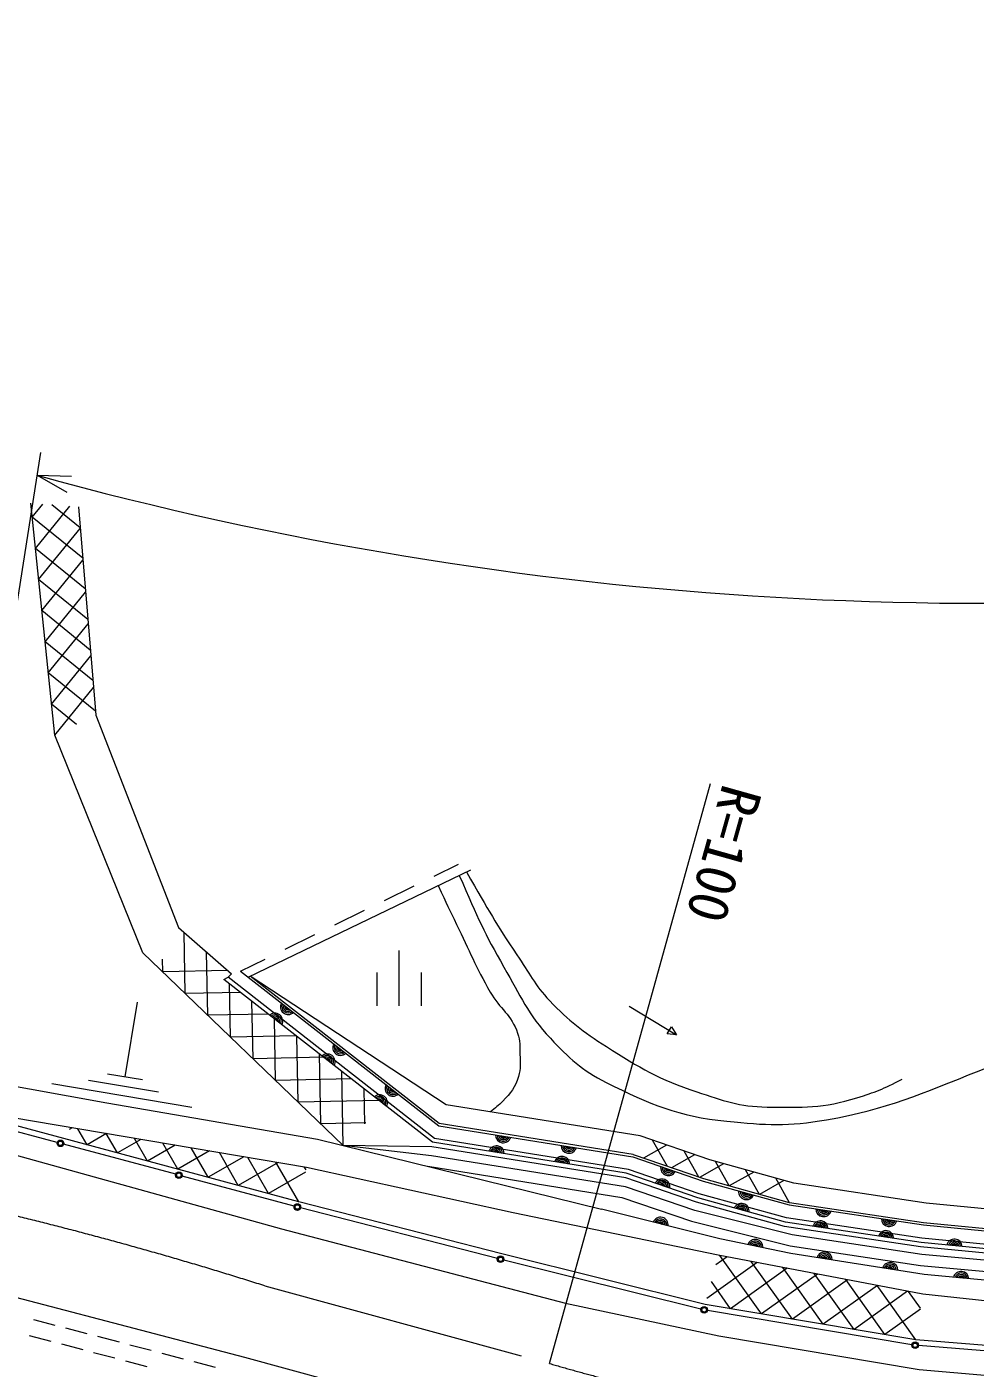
# Model space of a CAD drawing. Units: millimetres, scale not verified. Extents: x 40000 to 680000, y 20000 to 380000.
# Drawn here: x 130157 to 173013, y 260294 to 320901 of the extents above; entities that cross this region are included whole.
import ezdxf
from ezdxf.enums import TextEntityAlignment as Align

# ---------------------------------------------------------------- set-up
doc = ezdxf.new("R2010")
doc.units = ezdxf.units.MM
doc.header["$LTSCALE"] = 1000
doc.linetypes.add('CHAIN', pattern=[18.5, 12, -1.5, 3.5, -1.5])
for name, color, linetype, lineweight in [('M-BGD', 7, 'Continuous', 13), ('M-BMK', 2, 'CHAIN', 13), ('M-BMK-OTRS', 5, 'Continuous', 13), ('M-BMK-SRVR', 3, 'Continuous', 13), ('M-STR-HTXT', 7, 'Continuous', 13)]:
    doc.layers.add(name, color=color, linetype=linetype, lineweight=lineweight)
doc.styles.add('ＭＳ ゴシック', font='')
doc.styles.get('ＭＳ ゴシック').set_extended_font_data('MS Gothic')

msp = doc.modelspace()

# ---------------------------------------------------------------- linework, layer by layer
at = {"layer": 'M-BGD'}
for p, q in [((130402, 298742), (130887, 299339)), ((130547, 297335), (132100, 299246)), ((132566, 298271), (131291, 299308)), ((132681, 296889), (130402, 298742)), ((130692, 295929), (132569, 298237)), ((132796, 295506), (130547, 297335)), ((130837, 294522), (132688, 296799)), ((132911, 294124), (130692, 295929)), ((130982, 293115), (132808, 295361)), ((133025, 292742), (130837, 294522)), ((131127, 291708), (132927, 293923)), ((133140, 291360), (130982, 293115)), ((131272, 290301), (133047, 292485)), ((133255, 289977), (131127, 291708)), ((131417, 288895), (133166, 291047)), ((132405, 289380), (131272, 290301)), ((148559, 282527), (149670, 283073)), ((140159, 277969), (150228, 282815)), ((146316, 281425), (147662, 282086)), ((144072, 280323), (145418, 280984)), ((137320, 277217), (137265, 279985)), ((141828, 279220), (143174, 279882)), ((138340, 276237), (138283, 279097)), ((146972, 279167), (146972, 276667)), ((136301, 278197), (136289, 278768)), ((139248, 278256), (136301, 278197)), ((139820, 278234), (140931, 278779)), ((139054, 277859), (139254, 277956)), ((139360, 275258), (139312, 277658)), ((145972, 278167), (145972, 276667)), ((147972, 278167), (147972, 276667)), ((139813, 277267), (137320, 277217)), ((134595, 273452), (135166, 276827)), ((140380, 274278), (140328, 276866)), ((157373, 276658), (159510, 275360)), ((141064, 276292), (138340, 276237)), ((141399, 273298), (141344, 276073)), ((142314, 275316), (139360, 275258)), ((142419, 272318), (142360, 275280)), ((159092, 275394), (159287, 275715)), ((159510, 275360), (159092, 275394)), ((159287, 275715), (159510, 275360)), ((143564, 274341), (140380, 274278)), ((143439, 271338), (143376, 274488)), ((135386, 273318), (133804, 273586)), ((144814, 273366), (141399, 273298)), ((144459, 270358), (144392, 273695)), ((137616, 272073), (131288, 273143)), ((136106, 272763), (132942, 273298)), ((145439, 271341), (145408, 272903)), ((146065, 272391), (142419, 272318)), ((131530, 270492), (126466, 271853)), ((132212, 271152), (132078, 271075)), ((132886, 270387), (132469, 271109)), ((145477, 271379), (143439, 271338)), ((136884, 269053), (131820, 270414)), ((133761, 270891), (132886, 270387)), ((134252, 270020), (133748, 270894)), ((135311, 270630), (134252, 270020)), ((135617, 269653), (135026, 270678)), ((136861, 270369), (135617, 269653)), ((136983, 269286), (136304, 270463)), ((159071, 270374), (158024, 269782)), ((159104, 269411), (158437, 270591)), ((138411, 270108), (136983, 269286)), ((138349, 268919), (137583, 270248)), ((139960, 269847), (138349, 268919)), ((139715, 268551), (138861, 270033)), ((141080, 268184), (140139, 269817)), ((160336, 269940), (159289, 269348)), ((160529, 268923), (159862, 270103)), ((141510, 269586), (139715, 268551)), ((142750, 269147), (141080, 268184)), ((142446, 267817), (141417, 269602)), ((142774, 269251), (142696, 269387)), ((161646, 269532), (160554, 268914)), ((161901, 268527), (161275, 269635)), ((163009, 269154), (161901, 268527)), ((163264, 268149), (162637, 269257)), ((142238, 267615), (137174, 268975)), ((164372, 268775), (163264, 268149)), ((164626, 267771), (164000, 268879)), ((151420, 265253), (142528, 267538)), ((160623, 262966), (151710, 265180)), ((163166, 265068), (160891, 263447)), ((161808, 265328), (161289, 264959)), ((163358, 262749), (161474, 265392)), ((164752, 262515), (162896, 265120)), ((164524, 264808), (161963, 262983)), ((165882, 264548), (163358, 262749)), ((166147, 262281), (164318, 264848)), ((167240, 264288), (164752, 262515)), ((167542, 262047), (165740, 264575)), ((168936, 261813), (167162, 264303)), ((161963, 262983), (161091, 264207)), ((168598, 264028), (166147, 262281)), ((169956, 263767), (167542, 262047)), ((170331, 261579), (168584, 264030)), ((170547, 262999), (170006, 263758)), ((130455, 262499), (131422, 262245)), ((170152, 261355), (160916, 262905)), ((170541, 262956), (168936, 261813)), ((131906, 262118), (132873, 261864)), ((130268, 261772), (131236, 261518)), ((131719, 261391), (132686, 261137)), ((133356, 261737), (134324, 261483)), ((134807, 261356), (135775, 261102)), ((179721, 260567), (170450, 261318)), ((133170, 261010), (134137, 260756)), ((134621, 260629), (135588, 260375)), ((136258, 260975), (137225, 260721)), ((137709, 260594), (138676, 260340))]:
    msp.add_line(p, q, dxfattribs=at)
for points in [[(310301, 318753), (304756, 314117), (303102, 312642), (296819, 308191), (291657, 305125), (287276, 302771), (278589, 298192), (269357, 293750), (260314, 289884), (225305, 275163), (215694, 271531), (206342, 268854), (198227, 267453), (195224, 267038), (186362, 266700), (179669, 266898), (170794, 267757), (164814, 268652), (161018, 269707), (157868, 270786), (149105, 272190), (140249, 278013)], [(303663, 311937), (303485, 311435), (301959, 310358), (297310, 307435), (292100, 304341), (287699, 301977), (278995, 297388), (269729, 292930), (260558, 289009), (225621, 274320), (216050, 270620), (206562, 267978), (198365, 266563), (195303, 266141), (186366, 265799), (179612, 265999), (170684, 266863), (164626, 267771), (160751, 268847), (157576, 269935), (157558, 269943), (148795, 271346), (140249, 278013)], [(148447, 269888), (144459, 270358), (135404, 279059), (131417, 288895), (130336, 299381)], [(132488, 299217), (133270, 289804), (137019, 280200), (139409, 278115), (139254, 277956)], [(139820, 278234), (148781, 271244), (157544, 269840), (160721, 268751), (164606, 267673), (170671, 266764), (179606, 265899), (186366, 265699), (195311, 266041), (195363, 266048)], [(195451, 265253), (195381, 265243), (186369, 264899), (179556, 265101), (170574, 265970), (164439, 266889), (160485, 267987), (157284, 269084), (157248, 269099), (148485, 270502), (139054, 277859)], [(195429, 265452), (195364, 265443), (186369, 265099), (179568, 265300), (170598, 266168), (164480, 267085), (160544, 268178), (157349, 269273), (148586, 270676), (139254, 277956)], [(126386, 272133), (126771, 273553), (133780, 272290), (143290, 270646), (156124, 267484)], [(196123, 261754), (188143, 260907), (179879, 260805), (170331, 261579), (160819, 263175), (151626, 265459), (142446, 267817), (126386, 272133)], [(195368, 262281), (188194, 262269), (180020, 262636), (170644, 263636), (161406, 265405), (152131, 267320), (142801, 269369), (126386, 272133)], [(195473, 265054), (195399, 265044), (186370, 264699), (179543, 264901), (170549, 265771), (164397, 266693), (160425, 267796), (157220, 268894), (148456, 270298), (144459, 270358)], [(195474, 263564), (190811, 263607), (186332, 263881), (179552, 264612), (170604, 265425), (164746, 266316), (160338, 267416), (157210, 268485), (148447, 269888)], [(206562, 267978), (198365, 266563), (195303, 266141), (186366, 265799), (179612, 265999), (170684, 266863), (164626, 267771), (160751, 268847), (157576, 269935)], [(148285, 269415), (157048, 268012), (160196, 266936), (164648, 265826), (170544, 264929), (179502, 264114), (182524, 263768)], [(182524, 263768), (180034, 263653), (170702, 264524), (164685, 265481), (161482, 266138), (156124, 267484)]]:
    msp.add_lwpolyline(points, dxfattribs=at)
for centre, radius in [((131675, 270453), 150), ((131675, 270453), 120), ((131675, 270453), 100), ((137029, 269014), 150), ((137029, 269014), 120), ((137029, 269014), 100), ((142382, 267576), 150), ((142382, 267576), 120), ((142382, 267576), 100), ((151565, 265216), 150), ((151565, 265216), 120), ((151565, 265216), 100), ((160768, 262930), 150), ((160768, 262930), 120), ((160768, 262930), 100), ((170300, 261330), 150), ((170300, 261330), 120), ((170300, 261330), 100)]:
    msp.add_circle(centre, radius, dxfattribs=at)
for centre, radius, start, end in [((141968, 276627), 354, 150.84073, 313.24591), ((141968, 276627), 283, 153.06477, 311.02187), ((141968, 276627), 212, 156.8111, 307.27554), ((141968, 276627), 142, 164.52283, 299.56382), ((141968, 276627), 100, 174.84049, 289.24615), ((141371, 275983), 354, 330.84073, 133.24591), ((141371, 275983), 283, 333.06477, 131.02187), ((141371, 275983), 212, 336.8111, 127.27554), ((141371, 275983), 142, 344.52283, 119.56382), ((141371, 275983), 100, 354.84049, 109.24615), ((144334, 274781), 354, 150.84073, 313.24591), ((144334, 274781), 283, 153.06477, 311.02187), ((144334, 274781), 212, 156.8111, 307.27554), ((144334, 274781), 142, 164.52283, 299.56382), ((144334, 274781), 100, 174.84049, 289.24615), ((143736, 274138), 354, 330.84073, 133.24591), ((143736, 274138), 283, 333.06477, 131.02187), ((143736, 274138), 212, 336.8111, 127.27554), ((143736, 274138), 142, 344.52283, 119.56382), ((143736, 274138), 100, 354.84049, 109.24615), ((146699, 272936), 354, 150.84073, 313.24591), ((146699, 272936), 283, 153.06477, 311.02187), ((146699, 272936), 212, 156.8111, 307.27554), ((146699, 272936), 142, 164.52283, 299.56382), ((146699, 272936), 100, 174.84049, 289.24615), ((146102, 272293), 354, 330.84073, 133.24591), ((146102, 272293), 283, 333.06477, 131.02187), ((146102, 272293), 212, 336.8111, 127.27554), ((146102, 272293), 142, 344.52283, 119.56382), ((146102, 272293), 100, 354.84049, 109.24615), ((151377, 269984), 354, 359.69922, 162.1044), ((151690, 270833), 354, 179.69922, 342.1044), ((151690, 270833), 283, 181.92326, 339.88036), ((151690, 270833), 212, 185.66958, 336.13403), ((151690, 270833), 142, 193.38131, 328.4223), ((151690, 270833), 100, 203.69898, 318.10464), ((154652, 270358), 354, 179.69922, 342.1044), ((154652, 270358), 283, 181.92326, 339.88036), ((154652, 270358), 212, 185.66958, 336.13403), ((154652, 270358), 142, 193.38131, 328.4223), ((154652, 270358), 100, 203.69898, 318.10464), ((151377, 269984), 283, 1.92326, 159.88036), ((151377, 269984), 212, 5.66958, 156.13403), ((151377, 269984), 142, 13.38131, 148.4223), ((151377, 269984), 100, 23.69898, 138.10464), ((154339, 269510), 354, 359.69922, 162.1044), ((154339, 269510), 283, 1.92326, 159.88036), ((154339, 269510), 212, 5.66958, 156.13403), ((154339, 269510), 142, 13.38131, 148.4223), ((154339, 269510), 100, 23.69898, 138.10464), ((159150, 269347), 354, 169.87673, 332.28191), ((159150, 269347), 283, 172.10077, 330.05787), ((159150, 269347), 212, 175.84709, 326.31154), ((159150, 269347), 142, 183.55882, 318.59981), ((159150, 269347), 100, 193.87649, 308.28215), ((158867, 268484), 354, 349.87673, 152.28191), ((158867, 268484), 283, 352.10077, 150.05787), ((158867, 268484), 212, 355.84709, 146.31154), ((158867, 268484), 142, 3.55882, 138.59981), ((158867, 268484), 100, 13.87649, 128.28215), ((162678, 268264), 354, 173.27638, 335.68156), ((162678, 268264), 283, 175.50042, 333.45752), ((162678, 268264), 212, 179.24674, 329.71119), ((162678, 268264), 142, 186.95847, 321.99946), ((162678, 268264), 100, 197.27613, 311.6818), ((162447, 267385), 354, 353.27638, 155.68156), ((162447, 267385), 283, 355.50042, 153.45752), ((162447, 267385), 212, 359.24674, 149.71119), ((162447, 267385), 142, 6.95847, 141.99946), ((162447, 267385), 100, 17.27613, 131.6818), ((166163, 267494), 354, 180.28068, 342.68586), ((166163, 267494), 283, 182.50472, 340.46182), ((166163, 267494), 212, 186.25105, 336.71549), ((166163, 267494), 142, 193.96278, 329.00377), ((166163, 267494), 100, 204.28044, 318.6861), ((158790, 266759), 354, 354.7028, 157.10798), ((158790, 266759), 283, 356.92684, 154.88394), ((158790, 266759), 212, 0.67317, 151.13761), ((158790, 266759), 142, 8.3849, 143.42589), ((158790, 266759), 100, 18.70256, 133.10822), ((166015, 266598), 354, 0.28068, 162.68586), ((166015, 266598), 283, 2.50472, 160.46182), ((166015, 266598), 212, 6.25105, 156.71549), ((166015, 266598), 142, 13.96278, 149.00377), ((166015, 266598), 100, 24.28044, 138.6861), ((169130, 267050), 354, 180.28068, 342.68586), ((169130, 267050), 283, 182.50472, 340.46182), ((169130, 267050), 212, 186.25105, 336.71549), ((169130, 267050), 142, 193.96278, 329.00377), ((169130, 267050), 100, 204.28044, 318.6861), ((163073, 265757), 354, 357.19371, 159.59889), ((168982, 266154), 354, 0.28068, 162.68586), ((168982, 266154), 283, 2.50472, 160.46182), ((168982, 266154), 212, 6.25105, 156.71549), ((168982, 266154), 142, 13.96278, 149.00377), ((168982, 266154), 100, 24.28044, 138.6861), ((172073, 265770), 354, 3.26986, 165.67504), ((163073, 265757), 283, 359.41775, 157.37485), ((163073, 265757), 212, 3.16408, 153.62852), ((163073, 265757), 142, 10.87581, 145.91679), ((163073, 265757), 100, 21.19347, 135.59913), ((166204, 265184), 354, 359.76161, 162.16679), ((166204, 265184), 283, 1.98565, 159.94275), ((172073, 265770), 283, 5.4939, 163.451), ((172073, 265770), 212, 9.24022, 159.70467), ((172073, 265770), 142, 16.95195, 151.99294), ((172073, 265770), 100, 27.26961, 141.67528), ((166204, 265184), 212, 5.73198, 156.19642), ((166204, 265184), 142, 13.44371, 148.48469), ((166204, 265184), 100, 23.76137, 138.16703), ((169166, 264713), 354, 359.76161, 162.16679), ((169166, 264713), 283, 1.98565, 159.94275), ((169166, 264713), 212, 5.73198, 156.19642), ((169166, 264713), 142, 13.44371, 148.48469), ((169166, 264713), 100, 23.76137, 138.16703), ((172376, 264313), 354, 3.46706, 165.87224), ((172376, 264313), 283, 5.6911, 163.6482), ((172376, 264313), 212, 9.43743, 159.90188), ((172376, 264313), 142, 17.14916, 152.19015), ((172376, 264313), 100, 27.46682, 141.87248)]:
    msp.add_arc(centre, radius, start, end, dxfattribs=at)
for points, knots in [([(149701, 282561), (150569, 280579), (150816, 279972), (151719, 278412), (152470, 277115), (152787, 276289), (153815, 275198), (154677, 274284), (155218, 273771), (156339, 273207), (158340, 272200), (159569, 271678), (161797, 271451), (163547, 271272), (164566, 271218), (166300, 271517), (169086, 271998), (170560, 272698), (173192, 273731), (175984, 274826), (177312, 275992), (180128, 277023), (182268, 277806), (183573, 277955), (185833, 278246), (190601, 278861), (193381, 277891), (198137, 278596), (202798, 279287), (205370, 279993), (209880, 281357), (214241, 282677), (216515, 283911), (220799, 285464), (224878, 286942), (227125, 287895), (231279, 289144), (234439, 290093), (236239, 290531), (239459, 291249), (242222, 291864), (243887, 291732), (246576, 292617), (249528, 293588), (251018, 294592), (253694, 296173), (257668, 298522), (259852, 299936), (263529, 302728), (265511, 304233), (266339, 305426), (268346, 306897), (269597, 307813), (270370, 308231), (271745, 308950), (275072, 310692), (277318, 310823), (280685, 312485), (282770, 313514), (283849, 314259), (285870, 315409), (287845, 316532), (289141, 316888), (290907, 318317), (292045, 319237), (292481, 319638), (293621, 320901)], [0, 0, 0, 0, 1, 1, 1, 2, 2, 2, 3, 3, 3, 4, 4, 4, 5, 5, 5, 6, 6, 6, 7, 7, 7, 8, 8, 8, 9, 9, 9, 10, 10, 10, 11, 11, 11, 12, 12, 12, 13, 13, 13, 14, 14, 14, 15, 15, 15, 16, 16, 16, 17, 17, 17, 18, 18, 18, 19, 19, 19, 20, 20, 20, 21, 21, 21, 22, 22, 22, 22]), ([(150022, 282716), (151068, 280909), (151341, 280392), (152303, 278977), (152864, 278151), (153097, 277617), (153786, 276895), (154675, 275964), (155268, 275520), (156352, 274825), (157852, 273865), (158737, 273338), (160429, 272782), (161637, 272384), (162339, 272111), (163611, 272093), (165205, 272071), (166151, 272030), (167671, 272511), (168496, 272772), (168841, 272896), (169719, 273356)], [0, 0, 0, 0, 1, 1, 1, 2, 2, 2, 3, 3, 3, 4, 4, 4, 5, 5, 5, 6, 6, 6, 7, 7, 7, 7]), ([(148743, 282101), (149144, 281248), (149249, 281030), (149580, 280347), (150160, 279145), (150439, 278446), (151102, 277288), (151536, 276531), (152059, 276254), (152336, 275427), (152455, 275071), (152430, 274847), (152442, 274472), (152455, 274079), (152485, 273845), (152374, 273469), (152229, 272976), (152023, 272730), (151664, 272363), (151457, 272152), (151365, 272067), (151088, 271872)], [0, 0, 0, 0, 1, 1, 1, 2, 2, 2, 3, 3, 3, 4, 4, 4, 5, 5, 5, 6, 6, 6, 7, 7, 7, 7]), ([(90978, 263717), (93016, 263769), (93612, 263747), (95298, 263682), (98472, 263560), (100238, 263249), (103376, 262765), (108330, 262000), (111050, 261254), (115960, 260246), (117845, 259859), (118902, 259646), (120777, 259215), (123728, 258537), (125379, 258140), (128296, 257326), (131870, 256329), (133904, 255858), (137405, 254628), (142686, 252772), (145506, 251365), (150691, 249257), (155500, 247302), (158190, 246197), (162988, 244216), (168920, 241767), (170780, 240983), (178152, 237892)], [0, 0, 0, 0, 1, 1, 1, 2, 2, 2, 3, 3, 3, 4, 4, 4, 5, 5, 5, 6, 6, 6, 7, 7, 7, 8, 8, 8, 9, 9, 9, 9]), ([(171808, 238222), (168293, 239839), (167378, 240250), (164520, 241509), (160564, 243252), (158341, 244213), (154329, 245825), (151141, 247105), (149370, 247870), (146126, 249002), (141529, 250607), (138933, 251449), (134285, 252899), (132718, 253388), (131818, 253592), (130254, 254093), (128986, 254499), (128293, 254781), (127029, 255200), (124099, 256173), (122474, 256774), (119501, 257608), (115521, 258725), (113254, 259239), (109190, 259998), (106018, 260591), (104219, 260807), (101016, 261202), (98107, 261560), (96455, 261548), (93535, 261803), (92314, 261910), (91929, 261943), (90411, 262083)], [0, 0, 0, 0, 1, 1, 1, 2, 2, 2, 3, 3, 3, 4, 4, 4, 5, 5, 5, 6, 6, 6, 7, 7, 7, 8, 8, 8, 9, 9, 9, 10, 10, 10, 11, 11, 11, 11]), ([(185475, 234175), (184748, 234893), (184452, 235184), (184011, 235975), (183571, 236765), (183602, 237328), (183250, 238160), (182931, 238911), (182888, 239464), (182283, 240013), (181850, 240406), (181479, 240447), (180947, 240692), (179895, 241177), (179293, 241427), (178201, 241814), (176086, 242564), (174819, 242715), (172655, 243309), (169962, 244048), (168419, 244348), (165766, 245218), (161596, 246586), (159347, 247600), (155264, 249209), (151948, 250517), (150181, 251475), (146843, 252724), (142127, 254490), (139377, 255183), (134685, 257010), (133346, 257531), (132709, 258103), (131342, 258543), (128441, 259477), (126613, 259397), (123823, 260622), (122866, 261043), (122493, 261187), (121415, 261788)], [0, 0, 0, 0, 1, 1, 1, 2, 2, 2, 3, 3, 3, 4, 4, 4, 5, 5, 5, 6, 6, 6, 7, 7, 7, 8, 8, 8, 9, 9, 9, 10, 10, 10, 11, 11, 11, 12, 12, 12, 13, 13, 13, 13])]:
    msp.add_open_spline(points, degree=3, knots=knots, dxfattribs=at)
at = {"layer": 'M-BMK'}
msp.add_line((140919, 264012), (153783, 260503), dxfattribs=at)
for centre, radius, start, end in [((87742, 96367), 175877, 72.401, 88.21648), ((181502, 356169), 99601, 253.84176, 292.19351)]:
    msp.add_arc(centre, radius, start, end, dxfattribs=at)
at = {"layer": 'M-BMK-OTRS'}
for points in [[(127060, 270642), (141664, 266596), (154503, 263225), (161429, 261751), (170481, 260238), (178317, 259561), (184940, 259498), (194511, 260320), (202766, 261817), (209846, 263717), (217658, 266427), (226266, 269877), (238504, 275169), (271086, 289555), (280853, 293567), (288537, 296419), (297424, 299305), (307223, 301769)], [(308185, 296386), (298653, 293908), (289959, 291099), (282479, 288332), (273032, 284398), (262397, 279723), (250292, 274380), (240364, 269964), (228495, 264708), (225363, 263353), (219504, 261007), (211582, 258257), (203969, 256008), (195227, 254280), (185235, 253388), (178127, 253138), (169216, 253914), (160406, 255769), (153005, 257484), (145966, 259156), (140007, 260778), (125280, 264627)]]:
    msp.add_lwpolyline(points, dxfattribs=at)
at = {"layer": 'M-BMK-SRVR'}
msp.add_line((153783, 260503), (161056, 286719), dxfattribs=at)
at = {"layer": 'M-STR-HTXT'}
for p, q in [((126427, 273875), (130785, 301668)), ((130624, 300640), (131970, 299879)), ((130624, 300640), (132169, 300602))]:
    msp.add_line(p, q, dxfattribs=at)
msp.add_arc((173307, 455253), 160397, 254.56685, 278.78433, dxfattribs=at)

# ---------------------------------------------------------------- texts
at = {"layer": 'M-BMK-SRVR', "style": 'ＭＳ ゴシック'}
msp.add_text('R=100', height=1833, rotation=254.324, dxfattribs=at).set_placement((162508, 286524), align=Align.MIDDLE_LEFT)

doc.saveas('drawing.dxf')
